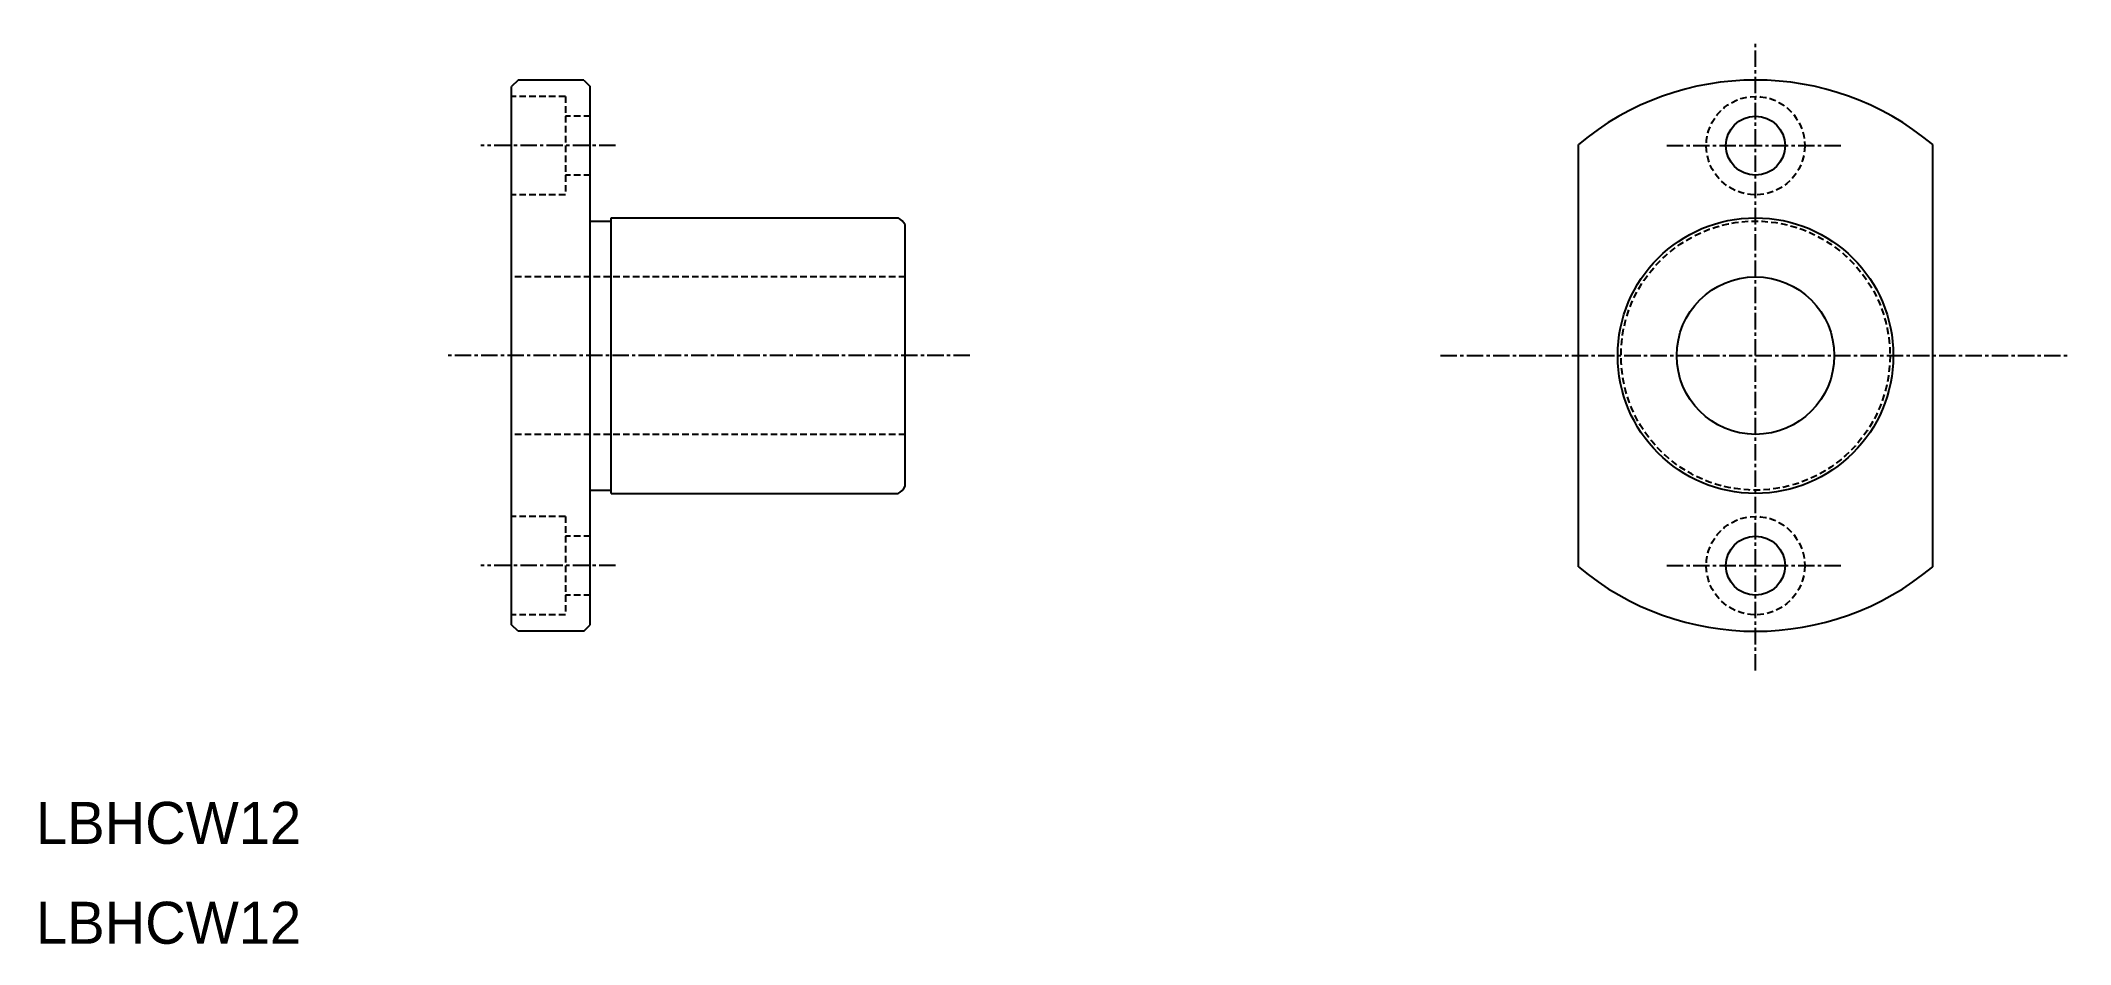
# Model space of a CAD drawing. Extents: x 315 to 470, y 112 to 181.
import ezdxf

# ---------------------------------------------------------------- set-up
doc = ezdxf.new("R2010")
doc.units = 0
doc.linetypes.add('CENTER', pattern=[2, 1.25, -0.25, 0.25, -0.25])
doc.linetypes.add('DASHED', pattern=[0.75, 0.5, -0.25])
doc.layers.get('0').update_dxf_attribs({"linetype": 'CONTINUOUS'})
doc.layers.add('CENTER', color=1, linetype='CENTER')

msp = doc.modelspace()

# ---------------------------------------------------------------- linework, layer by layer
at = {"color": 7, "linetype": 'CONTINUOUS'}
for p, q in [((351.65, 178.19), (351.15, 177.69)), ((356.65, 178.19), (351.65, 178.19)), ((356.65, 178.19), (357.15, 177.69)), ((351.15, 136.69), (351.15, 177.69)), ((357.15, 136.69), (357.15, 177.69)), ((432.44, 141.11), (432.44, 173.28)), ((459.44, 141.11), (459.44, 173.28)), ((357.15, 167.44), (358.75, 167.44)), ((358.75, 167.69), (380.6, 167.69)), ((358.75, 146.69), (358.75, 167.69)), ((381.15, 147.24), (381.15, 167.15)), ((357.15, 146.94), (358.75, 146.94)), ((358.75, 146.69), (380.6, 146.69)), ((362.77, 146.69), (362.77, 146.69)), ((368.4, 146.69), (368.4, 146.69)), ((351.65, 136.19), (351.15, 136.69)), ((356.65, 136.19), (351.65, 136.19)), ((356.65, 136.19), (357.15, 136.69))]:
    msp.add_line(p, q, dxfattribs=at)
at = {"color": 3, "linetype": 'DASHED'}
for p, q in [((355.25, 176.94), (351.15, 176.94)), ((355.25, 176.94), (355.25, 169.44)), ((357.15, 175.44), (355.25, 175.44)), ((357.15, 170.94), (355.25, 170.94)), ((355.25, 169.44), (351.15, 169.44)), ((381.15, 163.19), (351.15, 163.19)), ((381.15, 151.19), (351.15, 151.19)), ((355.25, 144.94), (351.15, 144.94)), ((355.25, 144.94), (355.25, 137.44)), ((357.15, 143.44), (355.25, 143.44)), ((357.15, 138.94), (355.25, 138.94)), ((355.25, 137.44), (351.15, 137.44))]:
    msp.add_line(p, q, dxfattribs=at)
for centre, radius in [((445.94, 173.19), 3.75), ((445.94, 157.19), 10.25), ((445.94, 141.19), 3.75)]:
    msp.add_circle(centre, radius, dxfattribs=at)
at = {"color": 7, "linetype": 'CONTINUOUS'}
for centre, radius in [((445.94, 173.19), 2.25), ((445.94, 157.19), 10.5), ((445.94, 157.19), 6), ((445.94, 141.19), 2.25)]:
    msp.add_circle(centre, radius, dxfattribs=at)
for centre, radius, start, end in [((445.94, 157.19), 21, 49.9948, 130.0052), ((380, 166.54), 1.3, 27.7958, 62.2042), ((380, 147.84), 1.3, 297.7958, 332.2042), ((445.94, 157.19), 21, 229.9948, 310.0052)]:
    msp.add_arc(centre, radius, start, end, dxfattribs=at)
at = {"layer": 'CENTER', "color": 1, "linetype": 'CENTER'}
for p, q in [((445.94, 133.19), (445.94, 181.19)), ((359.07, 173.19), (348.8, 173.19)), ((439.19, 173.19), (452.69, 173.19)), ((386.08, 157.19), (346.25, 157.19)), ((421.94, 157.19), (469.94, 157.19)), ((359.07, 141.19), (348.8, 141.19)), ((439.19, 141.19), (452.69, 141.19))]:
    msp.add_line(p, q, dxfattribs=at)

# ---------------------------------------------------------------- texts
at = {"color": 7, "linetype": 'CONTINUOUS'}
for p in [(314.91, 119.99), (314.91, 112.38)]:
    msp.add_text('LBHCW12', height=3.2, dxfattribs=at).set_placement(p)

doc.saveas('drawing.dxf')
